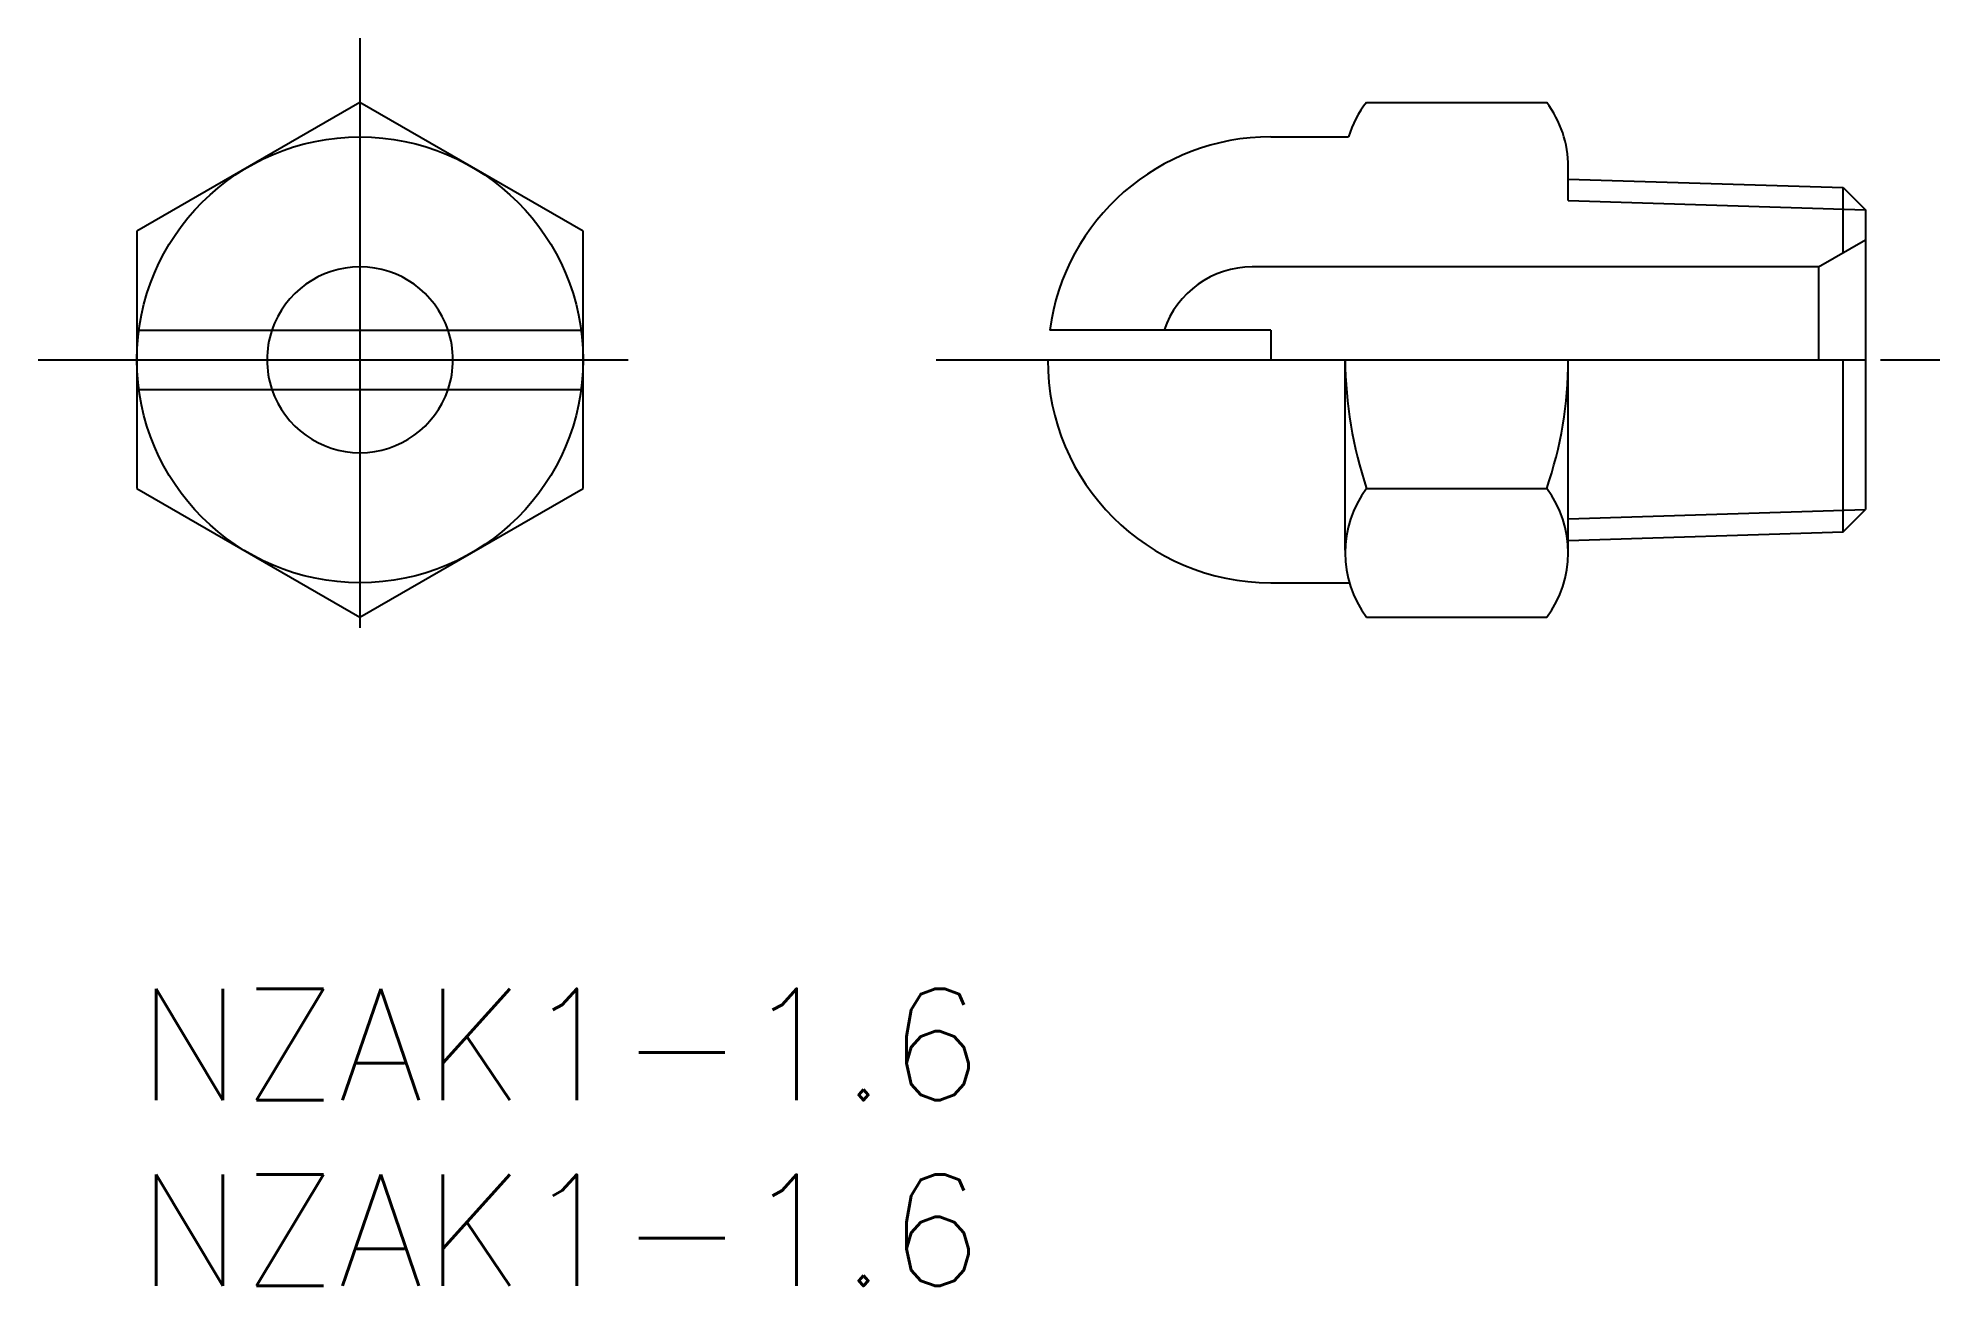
# Model space of a CAD drawing. Extents: x -2.7 to 48.5, y -8 to 25.6.
import ezdxf

# ---------------------------------------------------------------- set-up
doc = ezdxf.new("R2010")
doc.units = 0
doc.header["$LTSCALE"] = 0.5
doc.linetypes.add('CENTER', pattern=[50.8, 31.75, -6.35, 6.35, -6.35])
doc.linetypes.add('DASHED', pattern=[19.05, 12.7, -6.35])
for name, color, linetype in [('MSM_CENTER', 1, 'CENTER'), ('MSM_CONTINUOUS', 7, 'CONTINUOUS'), ('MSM_DASHED', 4, 'DASHED'), ('MSM_NARROW', 5, 'CONTINUOUS'), ('MSM_PART_NUMBER', 7, 'CONTINUOUS')]:
    doc.layers.add(name, color=color, linetype=linetype)
doc.styles.get("Standard").update_dxf_attribs({"font": 'txt.shx', "height": 3, "bigfont": 'bigfont.shx'})

msp = doc.modelspace()

# ---------------------------------------------------------------- linework, layer by layer
at = {"layer": 'MSM_CENTER'}
for p, q in [((6, 25.588), (6, 8.268)), ((-2.66, 16.928), (14.66, 16.928)), ((21.5, 16.928), (48.5, 16.928))]:
    msp.add_line(p, q, dxfattribs=at)
at = {"layer": 'MSM_CONTINUOUS'}
for p, q in [((6, 23.856), (0, 20.392)), ((12, 20.392), (6, 23.856)), ((33.078, 23.856), (37.922, 23.856)), ((30.5, 22.928), (32.594, 22.928)), ((38.5, 21.211), (38.5, 22.269)), ((38.5, 21.792), (45.9, 21.561)), ((45.9, 19.814), (45.9, 21.561)), ((45.9, 21.561), (46.5, 20.961)), ((46.5, 20.961), (46.5, 12.895)), ((0, 20.392), (0, 13.464)), ((12, 13.464), (12, 20.392)), ((45.232, 19.428), (46.5, 20.16)), ((45.232, 19.428), (30, 19.428)), ((45.232, 19.428), (45.232, 16.928)), ((0.054, 17.728), (11.946, 17.728)), ((30.5, 17.728), (24.554, 17.728)), ((30.5, 17.728), (30.5, 16.928)), ((24.5, 16.928), (46.5, 16.928)), ((32.5, 11.804), (32.5, 16.928)), ((38.5, 11.732), (38.5, 16.928)), ((45.9, 12.295), (45.9, 16.928)), ((0.054, 16.128), (11.946, 16.128)), ((0, 13.464), (6, 10)), ((6, 10), (12, 13.464)), ((33.078, 13.464), (37.922, 13.464)), ((45.9, 12.295), (46.5, 12.895)), ((38.5, 12.064), (45.9, 12.295)), ((30.5, 10.928), (32.614, 10.928)), ((33.078, 10), (37.922, 10))]:
    msp.add_line(p, q, dxfattribs=at)
msp.add_circle((6, 16.928), 6, dxfattribs=at)
for centre, radius, start, end in [((35.061, 22.233), 2.563, 140.7015, 164.2675), ((35.615, 22.124), 2.885, 0, 36.8992), ((30.5, 16.928), 6, 90, 172.3377), ((30, 16.928), 2.5, 90, 161.3371), ((6, 16.928), 2.5, 161.3371, 198.6629), ((6, 16.928), 2.5, 341.3371, 18.6629), ((30.5, 16.928), 6, 180, 270), ((43.615, 17.001), 11.115, 180.377, 198.5557), ((27.828, 16.928), 10.672, 341.0595, 0), ((35.385, 11.732), 2.885, 143.1008, 216.8992), ((35.615, 11.732), 2.885, 323.1008, 36.8992)]:
    msp.add_arc(centre, radius, start, end, dxfattribs=at)
at = {"layer": 'MSM_DASHED'}
for start, end in [(18.6629, 161.3371), (198.6629, 341.3371)]:
    msp.add_arc((6, 16.928), 2.5, start, end, dxfattribs=at)
at = {"layer": 'MSM_NARROW'}
for p, q in [((38.5, 21.211), (46.5, 20.961)), ((38.5, 12.645), (46.5, 12.895))]:
    msp.add_line(p, q, dxfattribs=at)

# ---------------------------------------------------------------- texts
at = {"layer": 'MSM_PART_NUMBER'}
for p in [(0, -3), (0, -8)]:
    msp.add_text('NZAK1-1.6', height=3, dxfattribs=at).set_placement(p)

doc.saveas('drawing.dxf')
